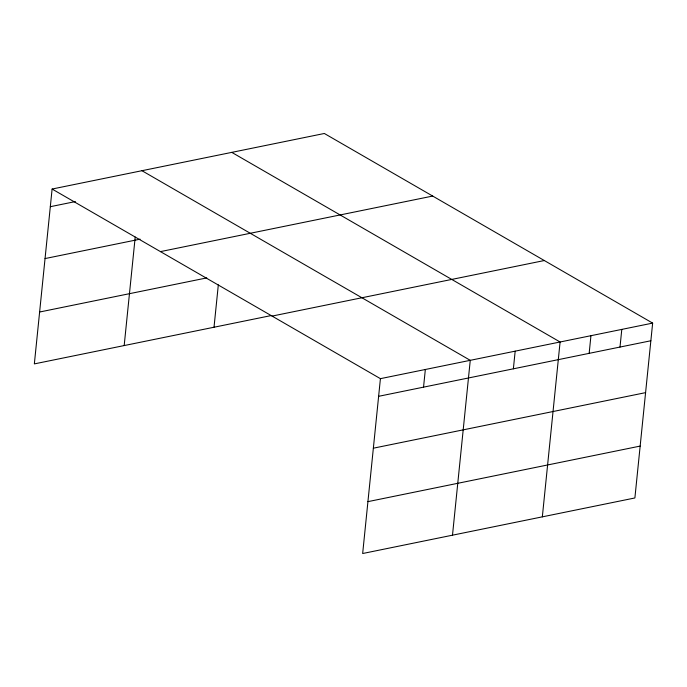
<?xml version="1.0" encoding="UTF-8"?>
<svg xmlns="http://www.w3.org/2000/svg" width="687" height="687" viewBox="0 0 687 687"><rect width="100%" height="100%" fill="white"/><g stroke="black" fill="none" stroke-linecap="round" stroke-linejoin="round"><path stroke-width="1.03" d="M52.109 189.037L380.418 378.657L362.659 553.516L634.891 497.963L652.65 323.105L324.341 133.484L52.109 189.037L34.35 363.895L271.614 315.479M124.184 345.561L135.21 237.058M214.018 327.227L218.32 284.882M423.544 387.15L425.339 369.494M452.493 535.182L470.26 360.332L141.943 170.702M513.378 368.816L515.173 351.16M542.335 516.847L560.094 341.997L231.785 152.377M589.154 353.358L590.949 335.703M620 347.055L621.795 329.408M50.314 206.693L75.39 201.574M45.05 258.57L140.105 239.17M160.449 251.614L432.681 196.061M39.623 312.018L206.753 277.909M272.078 316.089L544.31 260.536M380.418 378.657L652.65 323.105M378.623 396.313L650.855 340.761M373.359 448.19L645.591 392.638M367.931 501.639L640.155 446.086"/></g></svg>
